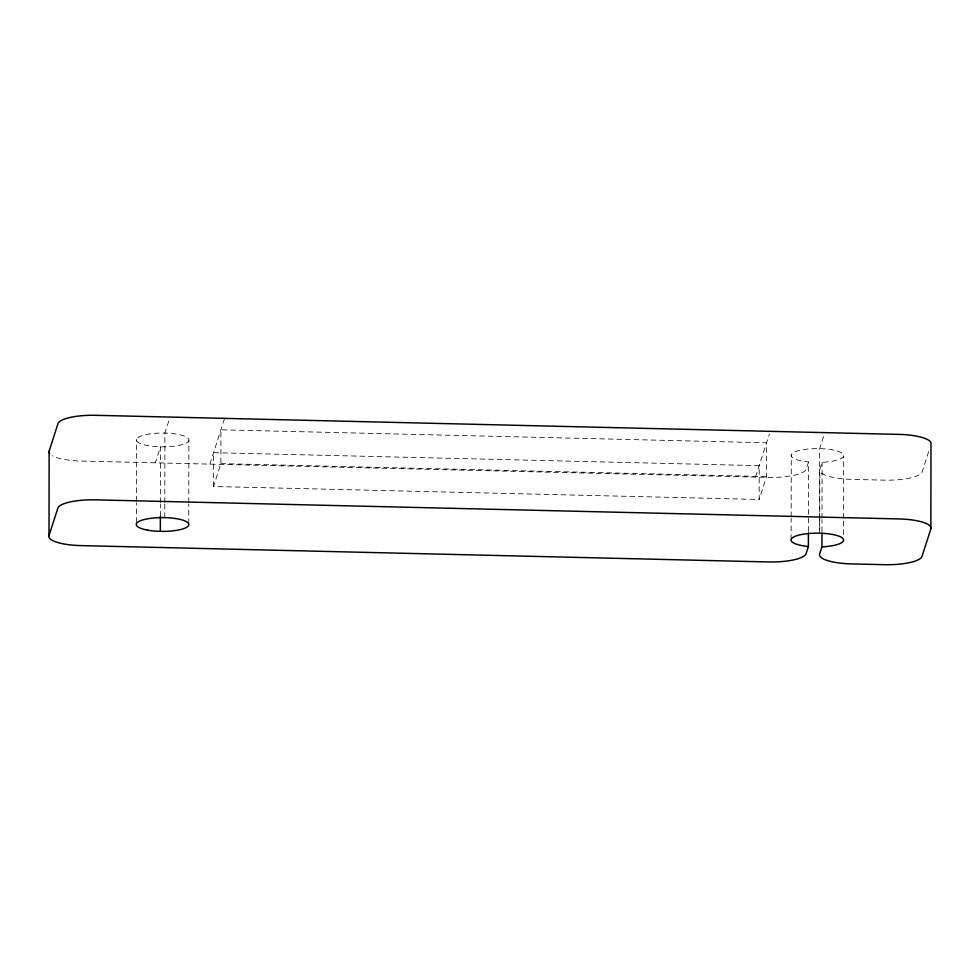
<?xml version="1.0" encoding="UTF-8"?>
<svg xmlns="http://www.w3.org/2000/svg" width="980" height="980" viewBox="0 0 980 980"><rect width="100%" height="100%" fill="white"/><g stroke="black" fill="none" stroke-linecap="round" stroke-linejoin="round"><path stroke-width="0.73" stroke-dasharray="4.9 3.68" d="M136.367 522.365L136.392 502.74M136.404 501.221L136.502 439.322M160.365 516.264L160.389 504.185M160.389 502.666L160.487 446.807L155.33 462.83M164.763 517.636L164.787 504.038M164.787 502.532L164.91 433.087L169.601 418.521M188.736 523.602L188.773 503.977M188.773 502.471L188.883 440.571A26.289 6.897 0.1 0 0 151.52 433.687A26.289 6.897 0.1 0 0 147.686 445.582A26.289 6.897 0.1 0 0 188.883 440.571M213.518 486.497L213.579 452.687L759.206 465.647L759.145 499.469L213.518 486.497L220.88 463.626L220.941 429.804L766.568 442.776L766.519 476.586L759.145 499.469M791.117 539.429L791.154 518.298M791.154 516.779L791.264 454.879M808.414 531.417L808.537 461.972A26.289 6.897 0.1 0 1 797.267 451.057A26.289 6.897 0.1 0 1 840.179 452.074A26.289 6.897 0.1 0 1 822.098 462.303L819.807 469.396L819.697 531.295M819.513 533.193L819.537 519.596M819.537 518.089L819.66 448.644L823.886 435.537M821.975 531.748L822 519.67M822 518.163L822.098 462.303M843.511 534.639L843.535 519.535M843.535 518.028L843.645 456.129M209.892 464.116L224.628 418.362M755.519 477.089L769.337 434.189M808.537 461.972L806.246 469.077A35.047 9.188 0.1 0 1 768.381 477.395L81.12 461.066A35.047 9.188 0.1 0 1 52.357 455.761M928.673 451.596L922.156 471.821A35.047 9.188 0.1 0 1 884.291 480.151L851.779 479.379A35.047 9.188 0.1 0 1 819.807 469.396M220.88 463.626L766.519 476.586"/><path stroke-width="1.47" d="M808.414 532.936L808.39 546.522L806.099 553.614A35.047 9.188 0.1 0 1 768.234 561.944L80.972 545.603A35.047 9.188 0.1 0 1 49 535.631L49.147 451.082L57.992 423.63A35.047 9.188 0.1 0 1 95.856 415.312L899.028 434.397A35.047 9.188 0.1 0 1 931 444.369L930.853 528.918L922.009 556.37A35.047 9.188 0.1 0 1 884.144 564.688L851.632 563.917A35.047 9.188 0.1 0 1 819.66 553.945L821.951 546.84L821.975 533.255M160.34 531.356L160.365 516.264M49 535.631L57.845 508.179A35.047 9.188 0.1 0 1 95.709 499.849L898.88 518.935A35.047 9.188 0.1 0 1 930.853 528.918M808.39 546.522A26.289 6.897 0.1 0 1 797.12 535.607A26.289 6.897 0.1 0 1 840.032 536.624A26.289 6.897 0.1 0 1 821.951 546.84M49.576 453.483A35.047 9.188 0.1 0 1 49.147 451.082M147.539 530.131A26.289 6.897 0.1 0 0 188.736 525.121A26.289 6.897 0.1 0 0 151.373 518.236A26.289 6.897 0.1 0 0 147.539 530.131"/></g></svg>
